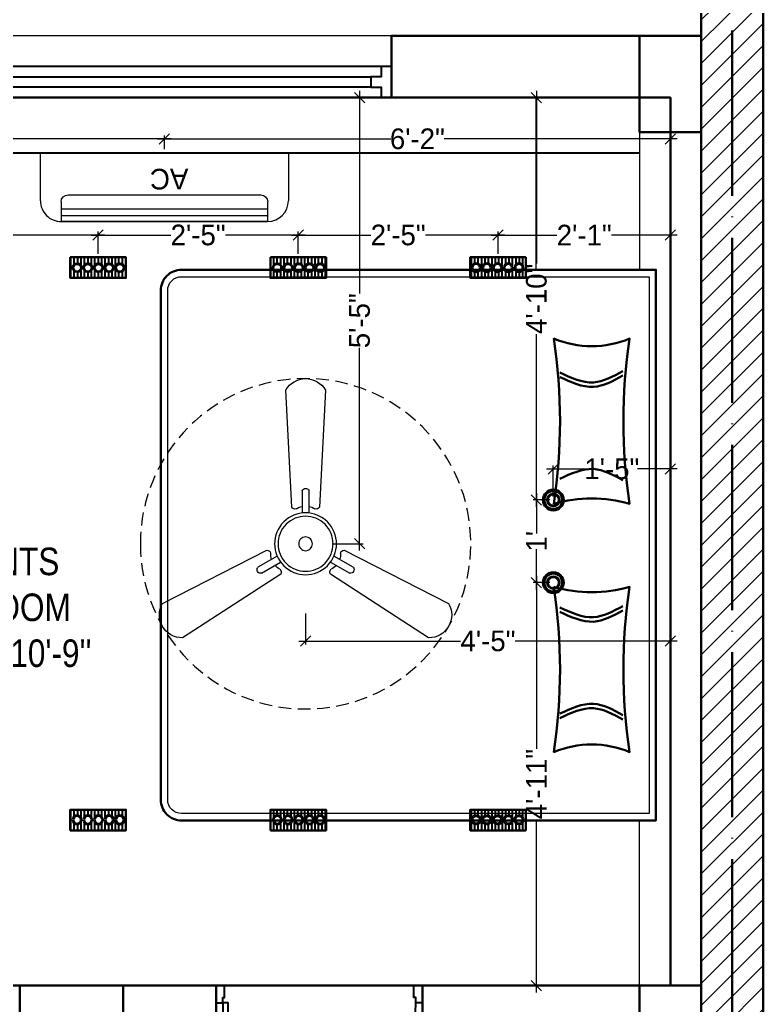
# Model space of a CAD drawing. Header units: millimetres. Extents: x 35877 to 3066687, y -650199 to -40525.
# Drawn here: x 147665.7 to 147773.8, y -180182.2 to -180039 of the extents above; entities that cross this region are included whole.
import ezdxf

# ---------------------------------------------------------------- set-up
doc = ezdxf.new("R2010")
doc.units = ezdxf.units.MM
doc.header["$MEASUREMENT"] = 0
doc.header["$PDMODE"] = 35
for name, pattern in [('ACAD_ISO02W100', [15, 12, -3]), ('ACAD_ISO04W100', [30, 24, -3, 0, -3]), ('DASHED', [0.75, 0.5, -0.25])]:
    doc.linetypes.add(name, pattern=pattern)
doc.layers.get('Defpoints').update_dxf_attribs({"color": 220})
doc.layers.add('AR DOOR', color=40, linetype='Continuous')
doc.layers.add('AR ELE-5', color=134, linetype='Continuous')
for name, color, linetype, lineweight in [('COLUMN', 1, 'Continuous', 30), ('dim05', 1, 'Continuous', 13), ('el', 7, 'Continuous', 20), ('Electrical', 84, 'Continuous', 30), ('FIRST FLOOR ( TEXT )', 7, 'Continuous', 9), ('FURNITURE', 32, 'Continuous', 9), ('furniture dimensions', 1, 'DASHED', 0), ('GROUND FLOOR', 7, 'Continuous', 9), ('GROUND FLOOR  ( HATCH )', 251, 'Continuous', 9), ('GROUND FLOOR  ( PLINE )', 251, 'Continuous', 30), ('Labelling', 1, 'Continuous', 25), ('Text', 7, 'Continuous', 15), ('wall', 7, 'Continuous', 30), ('X_PLOT', 1, 'Continuous', 9)]:
    doc.layers.add(name, color=color, linetype=linetype, lineweight=lineweight)
doc.layers.add('XX~SLAB ( PLINE )', color=251, linetype='Continuous', plot=False)
doc.styles.add('century g', font='GOTHIC.TTF')
doc.styles.add('KATHA', font='swissc.ttf')
doc.styles.add('TEXT', font='eurr____.ttf')
doc.dimstyles.new('Archana', dxfattribs={"dimtxt": 2, "dimasz": 0.75, "dimexe": 0.5, "dimexo": 0.5, "dimgap": 0, "dimtad": 0, "dimzin": 0, "dimdsep": 46, "dimlunit": 4, "dimtxsty": 'century g', "dimblk": 'OBLIQUE', "dimcen": 0, "dimdle": 1, "dimclrd": 256, "dimclre": 256, "dimclrt": 256, "dimadec": 0, "dimazin": 0, "dimtfac": 1, "dimtofl": 0, "dimtmove": 1, "dimatfit": 3, "dimfxl": 1, "dimfxlon": 1, "dimtolj": 1, "dimtzin": 0, "dimlwd": -1, "dimlwe": -1, "dimarcsym": 0})

# ---------------------------------------------------------------- blocks, each defined once
blk = doc.blocks.new('*U25')
for points in [[(-40, 0), (0, 0), (0, 30), (10, 30), (10, 100), (-40, 100)], [(1160, 0), (1120, 0), (1120, 30), (1110, 30), (1110, 100), (1160, 100)], [(0, 0), (0, -1120), (30, -1120), (30, 0)]]:
    blk.add_lwpolyline(points, close=True)
at = {"layer": 'AR ELE-5', "linetype": 'ByBlock', "ltscale": 15}
blk.add_arc((-1.6, 0.7), 1121.6, 272.373, 359.9653, dxfattribs=at)
blk = doc.blocks.new('HYTJUK')
at = {"layer": 'Electrical', "lineweight": -3, "true_color": 0x000000}
h = blk.add_hatch(dxfattribs=at)
h.set_pattern_fill('ANSI31', color=18, scale=4, angle=225)
h.set_pattern_definition([(270, (141588.84366, -3593.0246), (0.5, -2e-16), [])])
h.paths.add_polyline_path([(128595.32, 17374.81), (128596.19, 17375.86, -0.675401), (128596.65, 17377, -0.15536), (128597.03, 17376.88), (128597.65, 17377.63), (128597.65, 17377.81), (128589.56, 17377.81), (128589.56, 17374.81)])
h.paths.add_polyline_path([(128590.43, 17375.68, -1), (128590.43, 17377, -1)], flags=16)
h.paths.add_polyline_path([(128591.98, 17377, -1), (128591.98, 17375.68, -1)], flags=16)
h.paths.add_polyline_path([(128590.43, 17375.81, -1), (128590.43, 17376.87, -1)], flags=0)
h.paths.add_polyline_path([(128591.98, 17376.87, -1), (128591.98, 17375.81, -1)], flags=0)
h.paths.add_polyline_path([(128593.54, 17377, -1), (128593.54, 17375.68, -1)], flags=16)
h.paths.add_polyline_path([(128593.54, 17376.87, -1), (128593.54, 17375.81, -1)], flags=0)
h.paths.add_polyline_path([(128595.09, 17377, -1), (128595.09, 17375.68, -1)], flags=16)
h.paths.add_polyline_path([(128595.09, 17376.87, -1), (128595.09, 17375.81, -1)], flags=0)
h.paths.add_polyline_path([(128596.19, 17375.86), (128595.32, 17374.81), (128597.65, 17374.81), (128597.65, 17377.63), (128597.03, 17376.88, -0.731062), (128596.65, 17375.68, -0.193744)], flags=17)
at = {"layer": 'Electrical', "color": 240, "true_color": 0xed1f24}
blk.add_lwpolyline([(128597.65, 17374.81), (128589.56, 17374.81), (128589.56, 17377.81), (128597.65, 17377.81)], close=True, dxfattribs=at)
at = {"layer": 'Electrical', "color": 18, "lineweight": -3, "true_color": 0x000000}
for centre, radius in [((128590.43, 17376.34), 0.662), ((128590.43, 17376.34), 0.53), ((128591.98, 17376.34), 0.662), ((128591.98, 17376.34), 0.53), ((128593.54, 17376.34), 0.662), ((128593.54, 17376.34), 0.53), ((128595.09, 17376.34), 0.662), ((128595.09, 17376.34), 0.53), ((128596.65, 17376.34), 0.662), ((128596.65, 17376.34), 0.53)]:
    blk.add_circle(centre, radius, dxfattribs=at)
blk = doc.blocks.new('_Oblique')
at = {"layer": 'wall', "color": 0, "lineweight": -2}
blk.add_line((-0.5, -0.5), (0.5, 0.5), dxfattribs=at)
blk = doc.blocks.new('*D720')
at = {"layer": 'Defpoints', "color": 0, "linetype": 'Continuous', "lineweight": 0, "transparency": 16777216}
for p in [(147760.25, -180070.32), (147760.25, -180071.62), (147735.22, -180073.54)]:
    blk.add_point(p, dxfattribs=at)
at = {"layer": 'furniture dimensions', "color": 5, "linetype": 'Continuous', "transparency": 16777216}
for p, q in [((147734.22, -180070.32), (147743.78, -180070.32)), ((147761.25, -180070.32), (147751.69, -180070.32)), ((147760.25, -180071.12), (147760.25, -180069.82))]:
    blk.add_line(p, q, dxfattribs=at)
at = {"layer": 'furniture dimensions', "color": 5, "linetype": 'ByBlock', "transparency": 16777216}
blk.add_line((147735.22, -180073.04), (147735.22, -180069.82), dxfattribs=at)
at = {"layer": 'furniture dimensions', "color": 5, "linetype": 'Continuous', "transparency": 16777216, "xscale": 1.5, "yscale": 1.5, "zscale": 1.5, "rotation": 180}
blk.add_blockref('_Oblique', (147735.22, -180070.32), dxfattribs=at)
at = {"layer": 'furniture dimensions', "color": 5, "linetype": 'Continuous', "transparency": 16777216, "xscale": 1.5, "yscale": 1.5, "zscale": 1.5}
blk.add_blockref('_Oblique', (147760.25, -180070.32), dxfattribs=at)
at = {"layer": 'furniture dimensions', "linetype": 'Continuous', "lineweight": 0, "transparency": 16777216, "insert": (147747.74, -180070.32), "char_height": 3, "attachment_point": 5, "style": 'century g'}
blk.add_mtext('\\A1;2\'-1"', dxfattribs=at)
blk = doc.blocks.new('*D721')
at = {"layer": 'Defpoints', "color": 0, "linetype": 'Continuous', "lineweight": 0, "transparency": 16777216}
for p in [(147706.2, -180070.32), (147706.2, -180073.54), (147735.22, -180073.54)]:
    blk.add_point(p, dxfattribs=at)
at = {"layer": 'furniture dimensions', "color": 5, "linetype": 'Continuous', "transparency": 16777216}
for p, q in [((147705.2, -180070.32), (147716.75, -180070.32)), ((147706.2, -180073.04), (147706.2, -180069.82)), ((147736.22, -180070.32), (147724.66, -180070.32))]:
    blk.add_line(p, q, dxfattribs=at)
at = {"layer": 'furniture dimensions', "color": 5, "linetype": 'ByBlock', "transparency": 16777216}
blk.add_line((147735.22, -180073.04), (147735.22, -180069.82), dxfattribs=at)
at = {"layer": 'furniture dimensions', "color": 5, "linetype": 'Continuous', "transparency": 16777216, "xscale": 1.5, "yscale": 1.5, "zscale": 1.5, "rotation": 180}
blk.add_blockref('_Oblique', (147706.2, -180070.32), dxfattribs=at)
at = {"layer": 'furniture dimensions', "color": 5, "linetype": 'Continuous', "transparency": 16777216, "xscale": 1.5, "yscale": 1.5, "zscale": 1.5}
blk.add_blockref('_Oblique', (147735.22, -180070.32), dxfattribs=at)
at = {"layer": 'furniture dimensions', "linetype": 'Continuous', "lineweight": 0, "transparency": 16777216, "insert": (147720.71, -180070.32), "char_height": 3, "attachment_point": 5, "style": 'century g'}
blk.add_mtext('\\A1;2\'-5"', dxfattribs=at)
blk = doc.blocks.new('*D722')
at = {"layer": 'Defpoints', "color": 0, "linetype": 'Continuous', "lineweight": 0, "transparency": 16777216}
for p in [(147677.11, -180070.32), (147677.11, -180073.54), (147706.2, -180073.54)]:
    blk.add_point(p, dxfattribs=at)
at = {"layer": 'furniture dimensions', "color": 5, "linetype": 'Continuous', "transparency": 16777216}
for p, q in [((147676.11, -180070.32), (147687.7, -180070.32)), ((147677.11, -180073.04), (147677.11, -180069.82)), ((147707.2, -180070.32), (147695.61, -180070.32))]:
    blk.add_line(p, q, dxfattribs=at)
at = {"layer": 'furniture dimensions', "color": 5, "linetype": 'ByBlock', "transparency": 16777216}
blk.add_line((147706.2, -180073.04), (147706.2, -180069.82), dxfattribs=at)
at = {"layer": 'furniture dimensions', "color": 5, "linetype": 'Continuous', "transparency": 16777216, "xscale": 1.5, "yscale": 1.5, "zscale": 1.5, "rotation": 180}
blk.add_blockref('_Oblique', (147677.11, -180070.32), dxfattribs=at)
at = {"layer": 'furniture dimensions', "color": 5, "linetype": 'Continuous', "transparency": 16777216, "xscale": 1.5, "yscale": 1.5, "zscale": 1.5}
blk.add_blockref('_Oblique', (147706.2, -180070.32), dxfattribs=at)
at = {"layer": 'furniture dimensions', "linetype": 'Continuous', "lineweight": 0, "transparency": 16777216, "insert": (147691.65, -180070.32), "char_height": 3, "attachment_point": 5, "style": 'century g'}
blk.add_mtext('\\A1;2\'-5"', dxfattribs=at)
blk = doc.blocks.new('*D723')
at = {"layer": 'Defpoints', "color": 0, "linetype": 'Continuous', "lineweight": 0, "transparency": 16777216}
for p in [(147609.75, -180070.32), (147609.75, -180073.54), (147677.11, -180073.54)]:
    blk.add_point(p, dxfattribs=at)
at = {"layer": 'furniture dimensions', "color": 5, "linetype": 'Continuous', "transparency": 16777216}
for p, q in [((147608.75, -180070.32), (147645.18, -180070.32)), ((147609.75, -180073.04), (147609.75, -180069.82)), ((147678.11, -180070.32), (147653.05, -180070.32))]:
    blk.add_line(p, q, dxfattribs=at)
at = {"layer": 'furniture dimensions', "color": 5, "linetype": 'ByBlock', "transparency": 16777216}
blk.add_line((147677.11, -180073.04), (147677.11, -180069.82), dxfattribs=at)
at = {"layer": 'furniture dimensions', "color": 5, "linetype": 'Continuous', "transparency": 16777216, "xscale": 1.5, "yscale": 1.5, "zscale": 1.5, "rotation": 180}
blk.add_blockref('_Oblique', (147609.75, -180070.32), dxfattribs=at)
at = {"layer": 'furniture dimensions', "color": 5, "linetype": 'Continuous', "transparency": 16777216, "xscale": 1.5, "yscale": 1.5, "zscale": 1.5}
blk.add_blockref('_Oblique', (147677.11, -180070.32), dxfattribs=at)
at = {"layer": 'furniture dimensions', "linetype": 'Continuous', "lineweight": 0, "transparency": 16777216, "insert": (147649.12, -180070.32), "char_height": 3, "attachment_point": 5, "style": 'century g'}
blk.add_mtext('\\A1;5\'-7"', dxfattribs=at)
blk = doc.blocks.new('*D724')
at = {"layer": 'Defpoints', "color": 0, "linetype": 'Continuous', "lineweight": 0, "transparency": 16777216}
for p in [(147707.26, -180115.16), (147760.25, -180115.16), (147760.25, -180129.29)]:
    blk.add_point(p, dxfattribs=at)
at = {"layer": 'furniture dimensions', "color": 5, "linetype": 'ByBlock', "transparency": 16777216}
blk.add_line((147707.26, -180125.29), (147707.26, -180129.79), dxfattribs=at)
at = {"layer": 'furniture dimensions', "color": 5, "linetype": 'Continuous', "transparency": 16777216}
for p, q in [((147760.25, -180125.29), (147760.25, -180129.79)), ((147706.26, -180129.29), (147729.79, -180129.29)), ((147761.25, -180129.29), (147737.72, -180129.29))]:
    blk.add_line(p, q, dxfattribs=at)
at = {"layer": 'furniture dimensions', "color": 5, "linetype": 'Continuous', "transparency": 16777216, "xscale": 1.5, "yscale": 1.5, "zscale": 1.5, "rotation": 180}
blk.add_blockref('_Oblique', (147707.26, -180129.29), dxfattribs=at)
at = {"layer": 'furniture dimensions', "color": 5, "linetype": 'Continuous', "transparency": 16777216, "xscale": 1.5, "yscale": 1.5, "zscale": 1.5}
blk.add_blockref('_Oblique', (147760.25, -180129.29), dxfattribs=at)
at = {"layer": 'furniture dimensions', "linetype": 'Continuous', "lineweight": 0, "transparency": 16777216, "insert": (147733.76, -180129.29), "char_height": 3, "attachment_point": 5, "style": 'century g'}
blk.add_mtext('\\A1;4\'-5"', dxfattribs=at)
blk = doc.blocks.new('*D725')
at = {"layer": 'Defpoints', "color": 0, "linetype": 'Continuous', "lineweight": 0, "transparency": 16777216}
for p in [(147707.26, -180050.35), (147715.11, -180050.35), (147707.26, -180115.16)]:
    blk.add_point(p, dxfattribs=at)
at = {"layer": 'furniture dimensions', "color": 5, "linetype": 'Continuous', "transparency": 16777216}
for p, q in [((147711.11, -180050.35), (147715.61, -180050.35)), ((147715.11, -180049.35), (147715.11, -180078.82)), ((147715.11, -180116.16), (147715.11, -180086.69))]:
    blk.add_line(p, q, dxfattribs=at)
at = {"layer": 'furniture dimensions', "color": 5, "linetype": 'ByBlock', "transparency": 16777216}
blk.add_line((147711.11, -180115.16), (147715.61, -180115.16), dxfattribs=at)
at = {"layer": 'furniture dimensions', "color": 5, "linetype": 'Continuous', "transparency": 16777216, "xscale": 1.5, "yscale": 1.5, "zscale": 1.5}
for p, rotation in [((147715.11, -180050.35), 90), ((147715.11, -180115.16), 270)]:
    blk.add_blockref('_Oblique', p, dxfattribs=dict(at, rotation=rotation))
at = {"layer": 'furniture dimensions', "linetype": 'Continuous', "lineweight": 0, "transparency": 16777216, "insert": (147715.11, -180082.76), "char_height": 3, "attachment_point": 5, "rotation": 90, "style": 'century g'}
blk.add_mtext('\\A1;5\'-5"', dxfattribs=at)
blk = doc.blocks.new('*D726')
at = {"layer": 'Defpoints', "color": 0, "linetype": 'Continuous', "lineweight": 0, "transparency": 16777216}
for p in [(147760.25, -180104.29), (147743.25, -180108.8), (147760.25, -180108.8)]:
    blk.add_point(p, dxfattribs=at)
at = {"layer": 'furniture dimensions', "color": 5, "linetype": 'Continuous', "transparency": 16777216}
for p, q in [((147742.25, -180104.29), (147748.03, -180104.29)), ((147761.25, -180104.29), (147755.47, -180104.29)), ((147760.25, -180108.29), (147760.25, -180103.79))]:
    blk.add_line(p, q, dxfattribs=at)
at = {"layer": 'furniture dimensions', "color": 5, "linetype": 'ByBlock', "transparency": 16777216}
blk.add_line((147743.25, -180108.29), (147743.25, -180103.79), dxfattribs=at)
at = {"layer": 'furniture dimensions', "color": 5, "linetype": 'Continuous', "transparency": 16777216, "xscale": 1.5, "yscale": 1.5, "zscale": 1.5, "rotation": 180}
blk.add_blockref('_Oblique', (147743.25, -180104.29), dxfattribs=at)
at = {"layer": 'furniture dimensions', "color": 5, "linetype": 'Continuous', "transparency": 16777216, "xscale": 1.5, "yscale": 1.5, "zscale": 1.5}
blk.add_blockref('_Oblique', (147760.25, -180104.29), dxfattribs=at)
at = {"layer": 'furniture dimensions', "linetype": 'Continuous', "lineweight": 0, "transparency": 16777216, "insert": (147751.75, -180104.29), "char_height": 3, "attachment_point": 5, "style": 'century g'}
blk.add_mtext('\\A1;1\'-5"', dxfattribs=at)
blk = doc.blocks.new('*D727')
at = {"layer": 'Defpoints', "color": 0, "linetype": 'Continuous', "lineweight": 0, "transparency": 16777216}
for p in [(147743.25, -180108.8), (147740.8, -180120.8), (147743.25, -180120.8)]:
    blk.add_point(p, dxfattribs=at)
at = {"layer": 'furniture dimensions', "color": 5, "linetype": 'ByBlock', "transparency": 16777216}
blk.add_line((147742.75, -180108.8), (147740.3, -180108.8), dxfattribs=at)
at = {"layer": 'furniture dimensions', "color": 5, "linetype": 'Continuous', "transparency": 16777216}
for p, q in [((147740.8, -180107.8), (147740.8, -180113.66)), ((147740.8, -180121.8), (147740.8, -180115.95)), ((147742.75, -180120.8), (147740.3, -180120.8))]:
    blk.add_line(p, q, dxfattribs=at)
at = {"layer": 'furniture dimensions', "color": 5, "linetype": 'Continuous', "transparency": 16777216, "xscale": 1.5, "yscale": 1.5, "zscale": 1.5}
for p, rotation in [((147740.8, -180108.8), 90), ((147740.8, -180120.8), 270)]:
    blk.add_blockref('_Oblique', p, dxfattribs=dict(at, rotation=rotation))
at = {"layer": 'furniture dimensions', "linetype": 'Continuous', "lineweight": 0, "transparency": 16777216, "insert": (147740.8, -180114.8), "char_height": 3, "attachment_point": 5, "rotation": 90, "style": 'century g'}
blk.add_mtext("\\A1;1'", dxfattribs=at)
blk = doc.blocks.new('*D728')
at = {"layer": 'Defpoints', "color": 0, "linetype": 'Continuous', "lineweight": 0, "transparency": 16777216}
for p in [(147740.8, -180050.35), (147743.25, -180050.35), (147743.25, -180108.8)]:
    blk.add_point(p, dxfattribs=at)
at = {"layer": 'furniture dimensions', "color": 5, "linetype": 'Continuous', "transparency": 16777216}
for p, q in [((147742.75, -180050.35), (147740.3, -180050.35)), ((147740.8, -180049.35), (147740.8, -180074.46)), ((147740.8, -180109.8), (147740.8, -180084.7))]:
    blk.add_line(p, q, dxfattribs=at)
at = {"layer": 'furniture dimensions', "color": 5, "linetype": 'ByBlock', "transparency": 16777216}
blk.add_line((147742.75, -180108.8), (147740.3, -180108.8), dxfattribs=at)
at = {"layer": 'furniture dimensions', "color": 5, "linetype": 'Continuous', "transparency": 16777216, "xscale": 1.5, "yscale": 1.5, "zscale": 1.5}
for p, rotation in [((147740.8, -180050.35), 90), ((147740.8, -180108.8), 270)]:
    blk.add_blockref('_Oblique', p, dxfattribs=dict(at, rotation=rotation))
at = {"layer": 'furniture dimensions', "linetype": 'Continuous', "lineweight": 0, "transparency": 16777216, "insert": (147740.8, -180079.58), "char_height": 3, "attachment_point": 5, "rotation": 90, "style": 'century g'}
blk.add_mtext('\\A1;4\'-10"', dxfattribs=at)
blk = doc.blocks.new('*D729')
at = {"layer": 'Defpoints', "color": 0, "linetype": 'Continuous', "lineweight": 0, "transparency": 16777216}
for p in [(147743.25, -180120.8), (147740.8, -180179.35), (147743.25, -180179.35)]:
    blk.add_point(p, dxfattribs=at)
at = {"layer": 'furniture dimensions', "color": 5, "linetype": 'Continuous', "transparency": 16777216}
for p, q in [((147740.8, -180119.8), (147740.8, -180144.96)), ((147740.8, -180180.35), (147740.8, -180155.2)), ((147742.75, -180179.35), (147740.3, -180179.35))]:
    blk.add_line(p, q, dxfattribs=at)
at = {"layer": 'furniture dimensions', "color": 5, "linetype": 'ByBlock', "transparency": 16777216}
blk.add_line((147742.75, -180120.8), (147740.3, -180120.8), dxfattribs=at)
at = {"layer": 'furniture dimensions', "color": 5, "linetype": 'Continuous', "transparency": 16777216, "xscale": 1.5, "yscale": 1.5, "zscale": 1.5}
for p, rotation in [((147740.8, -180120.8), 90), ((147740.8, -180179.35), 270)]:
    blk.add_blockref('_Oblique', p, dxfattribs=dict(at, rotation=rotation))
at = {"layer": 'furniture dimensions', "linetype": 'Continuous', "lineweight": 0, "transparency": 16777216, "insert": (147740.8, -180150.08), "char_height": 3, "attachment_point": 5, "rotation": 90, "style": 'century g'}
blk.add_mtext('\\A1;4\'-11"', dxfattribs=at)
blk = doc.blocks.new('*D736')
at = {"layer": 'Defpoints', "color": 0, "linetype": 'Continuous', "lineweight": 0, "transparency": 16777216}
for p in [(147760.25, -180056.35), (147686.75, -180058.36), (147760.25, -180058.36)]:
    blk.add_point(p, dxfattribs=at)
at = {"layer": 'furniture dimensions', "color": 5, "linetype": 'ByBlock', "transparency": 16777216}
blk.add_line((147686.75, -180057.86), (147686.75, -180055.85), dxfattribs=at)
at = {"layer": 'furniture dimensions', "color": 5, "linetype": 'Continuous', "transparency": 16777216}
for p, q in [((147760.25, -180057.86), (147760.25, -180055.85)), ((147685.75, -180056.35), (147719.63, -180056.35)), ((147761.25, -180056.35), (147727.38, -180056.35))]:
    blk.add_line(p, q, dxfattribs=at)
at = {"layer": 'furniture dimensions', "color": 5, "linetype": 'Continuous', "transparency": 16777216, "xscale": 1.5, "yscale": 1.5, "zscale": 1.5, "rotation": 180}
blk.add_blockref('_Oblique', (147686.75, -180056.35), dxfattribs=at)
at = {"layer": 'furniture dimensions', "color": 5, "linetype": 'Continuous', "transparency": 16777216, "xscale": 1.5, "yscale": 1.5, "zscale": 1.5}
blk.add_blockref('_Oblique', (147760.25, -180056.35), dxfattribs=at)
at = {"layer": 'furniture dimensions', "linetype": 'Continuous', "lineweight": 0, "transparency": 16777216, "insert": (147723.5, -180056.35), "char_height": 3, "attachment_point": 5, "style": 'century g'}
blk.add_mtext('\\A1;6\'-2"', dxfattribs=at)
blk = doc.blocks.new('*D737')
at = {"layer": 'Defpoints', "color": 0, "linetype": 'Continuous', "lineweight": 0, "transparency": 16777216}
for p in [(147609.75, -180056.35), (147609.75, -180058.36), (147686.75, -180058.36)]:
    blk.add_point(p, dxfattribs=at)
at = {"layer": 'furniture dimensions', "color": 5, "linetype": 'Continuous', "transparency": 16777216}
for p, q in [((147609.75, -180057.86), (147609.75, -180055.85)), ((147608.75, -180056.35), (147644.38, -180056.35)), ((147687.75, -180056.35), (147652.13, -180056.35))]:
    blk.add_line(p, q, dxfattribs=at)
at = {"layer": 'furniture dimensions', "color": 5, "linetype": 'ByBlock', "transparency": 16777216}
blk.add_line((147686.75, -180057.86), (147686.75, -180055.85), dxfattribs=at)
at = {"layer": 'furniture dimensions', "color": 5, "linetype": 'Continuous', "transparency": 16777216, "xscale": 1.5, "yscale": 1.5, "zscale": 1.5, "rotation": 180}
blk.add_blockref('_Oblique', (147609.75, -180056.35), dxfattribs=at)
at = {"layer": 'furniture dimensions', "color": 5, "linetype": 'Continuous', "transparency": 16777216, "xscale": 1.5, "yscale": 1.5, "zscale": 1.5}
blk.add_blockref('_Oblique', (147686.75, -180056.35), dxfattribs=at)
at = {"layer": 'furniture dimensions', "linetype": 'Continuous', "lineweight": 0, "transparency": 16777216, "insert": (147648.25, -180056.35), "char_height": 3, "attachment_point": 5, "style": 'century g'}
blk.add_mtext('\\A1;6\'-5"', dxfattribs=at)
blk = doc.blocks.new('ac paln')
at = {"layer": 'Electrical', "lineweight": 15}
for p, q in [((389238.69, -37646.36), (389238.69, -37610.34)), ((389238.69, -37610.34), (389245.67, -37610.34)), ((389244.81, -37642.35), (389244.81, -37614.35)), ((389245.81, -37613.35), (389248.68, -37613.35)), ((389246.82, -37643.35), (389246.82, -37613.35)), ((389247.82, -37643.35), (389247.82, -37613.35)), ((389248.68, -37613.35), (389248.68, -37643.35)), ((389248.68, -37643.35), (389248.68, -37613.35)), ((389245.81, -37643.35), (389248.68, -37643.35)), ((389248.68, -37643.35), (389248.68, -37643.35)), ((389245.67, -37646.36), (389238.69, -37646.36))]:
    blk.add_line(p, q, dxfattribs=at)
for centre, start, end in [((389245.67, -37613.35), 0, 90), ((389245.67, -37643.35), 270, 0)]:
    blk.add_arc(centre, 3.01, start, end, dxfattribs=at)
at = {"layer": 'Electrical', "lineweight": 15, "extrusion": (0, 0, -1)}
for centre, start_param, end_param in [((389245.81, -37614.35), -0.785398, 0.785398), ((389245.81, -37642.35), 3.926991, 5.497787)]:
    blk.add_ellipse(centre, major_axis=(-0.71, 0.71), ratio=1, start_param=start_param, end_param=end_param, dxfattribs=at)
at = {"layer": 'Text', "style": 'TEXT'}
blk.add_text('AC', height=3, rotation=270, dxfattribs=at).set_placement((389241.02, -37624.87))
blk = doc.blocks.new('1')
at = {"color": 9, "true_color": 0xc7c8ca}
blk.add_lwpolyline([(133528.03, -183459.53), (133529.2, -183459.53), (133529.2, -183483.54), (133528.03, -183483.54)], close=True, dxfattribs=at)
at = {"layer": 'FURNITURE', "color": 9, "lineweight": 25, "true_color": 0xc7c8ca}
blk.add_line((133527.66, -183461.53), (133673.66, -183461.53), dxfattribs=at)
at = {"layer": 'FURNITURE', "color": 9, "linetype": 'DASHED', "lineweight": 25, "true_color": 0xc7c8ca}
blk.add_line((133535.13, -183545.12), (133535.13, -183489.56), dxfattribs=at)
at = {"layer": 'FURNITURE', "color": 9, "lineweight": 30, "true_color": 0xc7c8ca}
for points in [[(133527.66, -183453.53), (133542.6, -183453.53), (133542.6, -183489.56), (133527.66, -183489.56)], [(133527.66, -183489.56), (133542.6, -183489.56), (133542.6, -183545.12), (133527.66, -183545.12)]]:
    blk.add_lwpolyline(points, close=True, dxfattribs=at)
at = {"layer": 'FURNITURE', "color": 9, "true_color": 0xc7c8ca}
blk.add_lwpolyline([(133673.66, -183453.53), (133673.66, -183478.54), (133658.66, -183478.54), (133658.66, -183453.53), (133673.66, -183453.53)], dxfattribs=at)
at = {"layer": 'FURNITURE', "color": 9, "lineweight": 30, "true_color": 0xc7c8ca}
for points in [[(133549.14, -183463.02), (133559.1, -183463.02, -0.414214), (133562.1, -183466.02), (133562.1, -183475.98, -0.414214), (133559.1, -183478.98), (133549.14, -183478.98, -0.414214), (133546.14, -183475.98), (133546.14, -183466.02, -0.414214)], [(133604.13, -183555.54), (133604.13, -183481.54, -0.414214), (133607.13, -183478.54), (133676.06, -183478.54), (133676.06, -183558.54), (133607.13, -183558.54, -0.414214)]]:
    blk.add_lwpolyline(points, format="xyb", close=True, dxfattribs=at)
at = {"layer": 'FURNITURE', "color": 9, "true_color": 0xc7c8ca}
blk.add_lwpolyline([(133605.13, -183555.54), (133605.13, -183481.54, -0.414214), (133607.13, -183479.54), (133675.06, -183479.54), (133675.06, -183557.54), (133607.13, -183557.54, -0.414214)], format="xyb", close=True, dxfattribs=at)
blk.add_lwpolyline([(133673.65, -183558.52), (133658.65, -183558.52), (133658.65, -183582.53), (133673.65, -183582.53)], close=True, dxfattribs=at)
blk = doc.blocks.new('fan')
at = {"layer": 'Electrical', "lineweight": 15, "ltscale": 20}
for p, q in [((3300835.29, -509900.78), (3300836.47, -509923.43)), ((3300841.81, -509923.43), (3300842.99, -509900.78)), ((3300838.47, -509924.57), (3300838.47, -509920.25)), ((3300839.81, -509920.28), (3300839.81, -509924.57)), ((3300831.66, -509931.77), (3300811.45, -509942.07)), ((3300866.83, -509942.07), (3300846.62, -509931.77)), ((3300829.93, -509935.08), (3300833.64, -509932.93)), ((3300844.64, -509932.93), (3300848.38, -509935.09)), ((3300834.31, -509934.09), (3300830.57, -509936.25)), ((3300847.68, -509936.23), (3300843.97, -509934.09)), ((3300815.3, -509948.74), (3300834.33, -509936.39)), ((3300843.95, -509936.39), (3300862.98, -509948.74))]:
    blk.add_line(p, q, dxfattribs=at)
at = {"layer": 'Electrical', "linetype": 'DASHED', "lineweight": 15, "ltscale": 5}
blk.add_circle((3300839.14, -509930.53), 32, dxfattribs=at)
at = {"layer": 'Electrical', "lineweight": 15, "ltscale": 20}
for centre, major_axis, start_param, end_param in [((3300839.14, -509902.94), (3.12, 3.12), -0.272136, 1.842967), ((3300839.13, -509920.5), (0.501, 0.501), -0.465536, 1.983618), ((3300839.14, -509930.53), (4.24, -4.24), 3.14161, 9.424795), ((3300837.1, -509923.08), (0.51, 0.51), 2.863014, 4.257784), ((3300839.14, -509926.42), (2.27, -2.27), 2.565057, 2.951308), ((3300839.14, -509926.42), (2.27, 2.27), 0.19032, 0.57657), ((3300841.18, -509923.08), (0.51, -0.51), 5.167028, 6.561799), ((3300839.14, -509930.53), (3.77, -3.77), 1.749190548672175e-05, 6.283202799085073), ((3300839.14, -509930.53), (0.943, 0.943), 1.570814, 7.853999), ((3300831.67, -509932.49), (0.51, -0.51), 0.978238, 2.373008), ((3300846.61, -509932.49), (0.51, -0.51), 2.339416, 3.734186), ((3300835.59, -509932.58), (2.27, -2.27), 3.855511, 4.241762), ((3300842.69, -509932.58), (2.27, 2.27), 5.183051, 5.569301), ((3300830.46, -509935.55), (0.501, -0.501), 3.199655, 5.648809), ((3300835.59, -509932.58), (2.27, -2.27), 4.659452, 5.045703), ((3300833.71, -509936.02), (0.51, 0.51), -1.325776, 0.068994), ((3300844.57, -509936.02), (0.51, -0.51), 3.072633, 4.467404), ((3300842.69, -509932.58), (2.27, 2.27), 4.37911, 4.765361), ((3300847.83, -509935.54), (0.501, 0.501), 3.723254, 6.172408), ((3300815.25, -509944.32), (3.12, -3.12), 3.393055, 5.508159), ((3300863.03, -509944.32), (3.12, -3.12), 5.48745, 7.602554)]:
    blk.add_ellipse(centre, major_axis=major_axis, ratio=1, start_param=start_param, end_param=end_param, dxfattribs=at)

msp = doc.modelspace()

# ---------------------------------------------------------------- hatches: boundary and pattern name
at = {"layer": 'GROUND FLOOR  ( HATCH )', "transparency": 33554687}
h = msp.add_hatch(dxfattribs=at)
h.set_pattern_fill('ANSI31', color=6, scale=18, style=0)
h.set_pattern_definition([(45, (31233.0665, -17714.6763), (-1.590990258, 1.590990258), [])])
h.paths.add_polyline_path([(147773.752, -179990.351), (147764.752, -179990.351), (147764.752, -180333.851), (147773.752, -180333.851)])

# ---------------------------------------------------------------- linework, layer by layer
at = {"layer": 'COLUMN', "transparency": 33554687, "elevation": -0.005}
for points in [[(147755.757, -180041.351), (147764.752, -180041.351), (147764.752, -180055.351), (147755.757, -180055.351)], [(147680.752, -180179.351), (147680.752, -180188.351), (147665.752, -180188.351), (147665.752, -180179.351)], [(147755.752, -180179.351), (147764.752, -180179.351), (147764.752, -180194.351), (147755.752, -180194.351)]]:
    msp.add_lwpolyline(points, close=True, dxfattribs=at)
at = {"layer": 'Electrical', "color": 18, "ltscale": 8, "true_color": 0x000000, "transparency": 33554687}
for centre, radius in [((147743.252, -180108.804, -0.005), 1.504), ((147743.252, -180108.804, -0.005), 1.304), ((147743.252, -180108.804, -0.005), 0.904), ((147743.252, -180108.804, -0.005), 0.804), ((147743.252, -180120.804, -0.005), 1.504), ((147743.252, -180120.804, -0.005), 1.304), ((147743.252, -180120.804, -0.005), 0.904), ((147743.252, -180120.804, -0.005), 0.804)]:
    msp.add_circle(centre, radius, dxfattribs=at)
at = {"layer": 'FURNITURE', "color": 9, "lineweight": 30, "true_color": 0xc7c8ca, "transparency": 33554687, "elevation": -0.011}
for points in [[(147743.333, -180109.35, -0.1371628), (147754.333, -180109.35, -0.0757258), (147754.333, -180085.35, -0.203137), (147743.333, -180085.35, -0.0741156)], [(147743.333, -180121.431, 0.1371628), (147754.333, -180121.431, 0.0757258), (147754.333, -180145.431, 0.203137), (147743.333, -180145.431, 0.0741156)]]:
    msp.add_lwpolyline(points, format="xyb", close=True, dxfattribs=at)
at = {"layer": 'FURNITURE', "color": 9, "lineweight": 30, "true_color": 0xc7c8ca, "transparency": 33554687}
for points in [[(147753.358, -180090.092, -0.011), (147751.941, -180090.864, -0.011), (147748.947, -180092.495, -0.011), (147745.83, -180091.054, -0.011), (147744.189, -180090.295, -0.011)], [(147753.358, -180090.737, -0.011), (147751.941, -180091.509, -0.011), (147748.947, -180093.139, -0.011), (147745.83, -180091.699, -0.011), (147744.189, -180090.94, -0.011)], [(147753.358, -180105.928, -0.011), (147751.941, -180105.156, -0.011), (147748.947, -180103.525, -0.011), (147745.83, -180104.965, -0.011), (147744.189, -180105.724, -0.011)], [(147753.358, -180124.209, -0.011), (147751.941, -180124.981, -0.011), (147748.947, -180126.612, -0.011), (147745.83, -180125.171, -0.011), (147744.189, -180124.412, -0.011)], [(147753.358, -180124.853, -0.011), (147751.941, -180125.625, -0.011), (147748.947, -180127.256, -0.011), (147745.83, -180125.816, -0.011), (147744.189, -180125.057, -0.011)], [(147753.358, -180140.044, -0.011), (147751.941, -180139.273, -0.011), (147748.947, -180137.642, -0.011), (147745.83, -180139.082, -0.011), (147744.189, -180139.841, -0.011)], [(147753.358, -180140.689, -0.011), (147751.941, -180139.917, -0.011), (147748.947, -180138.286, -0.011), (147745.83, -180139.727, -0.011), (147744.189, -180140.486, -0.011)]]:
    msp.add_open_spline(points, degree=3, knots=[0, 0, 0, 0, 4.5779171, 9.671137, 9.671137, 9.671137, 9.671137], dxfattribs=at)
at = {"layer": 'furniture dimensions', "color": 18, "lineweight": 0, "true_color": 0x000000, "transparency": 33554687, "elevation": -0.005}
msp.add_lwpolyline([(147609.752, -180050.351), (147760.252, -180050.351), (147760.252, -180179.351), (147609.752, -180179.351)], close=True, dxfattribs=at)
at = {"layer": 'furniture dimensions', "color": 6, "linetype": 'Continuous', "lineweight": 30, "transparency": 33554687, "elevation": -0.005}
msp.add_lwpolyline([(147609.752, -180050.351), (147760.252, -180050.351), (147760.252, -180179.351), (147609.752, -180179.351)], close=True, dxfattribs=at)
at = {"layer": 'GROUND FLOOR', "transparency": 33554687}
for p, q in [((147764.752, -179950.302, -0.005), (147764.752, -180471.235, -0.005)), ((147764.752, -179950.302, -0.005), (147764.752, -180041.351, -0.005)), ((147773.752, -179950.302, -0.005), (147773.752, -180471.235, -0.005)), ((147764.752, -180041.351, -0.005), (147364.252, -180041.351, -0.005)), ((147719.752, -180041.351, -0.005), (147719.752, -180050.351, -0.005)), ((147755.752, -180050.351, -0.005), (147605.752, -180050.351, -0.005)), ((147665.752, -180179.351, -0.005), (147665.752, -180333.851, -0.005)), ((147694.252, -180179.351, -0.005), (147665.752, -180179.351, -0.005)), ((147694.252, -180179.351, -0.005), (147694.252, -180183.851, -0.005)), ((147755.752, -180179.351, -0.005), (147724.256, -180179.349, -0.005)), ((147724.256, -180179.349, -0.005), (147724.256, -180183.849, -0.005))]:
    msp.add_line(p, q, dxfattribs=at)
at = {"layer": 'GROUND FLOOR', "color": 1, "linetype": 'ACAD_ISO04W100', "transparency": 33554687}
msp.add_line((147769.252, -179950.302, -0.005), (147769.252, -180333.851, -0.005), dxfattribs=at)
at = {"layer": 'GROUND FLOOR', "color": 6, "lineweight": 30, "transparency": 33554687, "elevation": -0.005}
msp.add_lwpolyline([(147773.752, -179990.351), (147764.752, -179990.351), (147764.752, -180333.851), (147773.752, -180333.851)], close=True, dxfattribs=at)
at = {"layer": 'GROUND FLOOR  ( PLINE )', "transparency": 33554687, "elevation": -0.005}
msp.add_lwpolyline([(147764.752, -180041.351), (147719.752, -180041.351), (147719.752, -180050.351), (147760.252, -180050.351), (147760.252, -180179.351), (147724.256, -180179.349), (147724.256, -180183.849), (147755.752, -180183.851), (147755.752, -180311.351), (147722.752, -180311.351), (147722.752, -180315.851), (147755.752, -180315.851), (147755.752, -180333.851), (147764.752, -180333.851)], close=True, dxfattribs=at)
msp.add_lwpolyline([(147670.252, -180311.351), (147698.747, -180311.351), (147698.747, -180315.851), (147670.252, -180315.851), (147670.252, -180333.851), (147665.752, -180333.851), (147665.752, -180179.351), (147694.252, -180179.351), (147694.252, -180183.851), (147680.752, -180183.851)], dxfattribs=at)
at = {"layer": 'Labelling', "color": 251, "linetype": 'ACAD_ISO02W100', "lineweight": 0, "ltscale": 0.5, "true_color": 0x636466, "transparency": 33554687}
msp.add_line((147527.252, -180179.351, -0.005), (147665.752, -180179.351, -0.005), dxfattribs=at)
at = {"layer": 'X_PLOT', "linetype": 'ACAD_ISO04W100', "lineweight": 30, "transparency": 33554687}
msp.add_line((147769.252, -179950.302, -0.005), (147769.252, -180446.101, -0.005), dxfattribs=at)
at = {"layer": 'XX~SLAB ( PLINE )', "transparency": 33554687, "elevation": -0.005}
msp.add_lwpolyline([(147719.752, -180045.851), (147718.252, -180045.851), (147718.252, -180047.351), (147716.752, -180047.351), (147716.752, -180048.851), (147656.752, -180048.851), (147656.752, -180047.351), (147655.252, -180047.351), (147655.252, -180045.851), (147653.752, -180045.851), (147653.752, -180050.351), (147655.252, -180050.351), (147655.252, -180048.851), (147656.752, -180048.851), (147656.752, -180047.351), (147716.752, -180047.351), (147716.752, -180048.851), (147718.252, -180048.851), (147718.252, -180050.351), (147719.752, -180050.351), (147719.752, -180045.851), (147653.752, -180045.851), (147653.752, -180050.351), (147719.752, -180050.351)], close=True, dxfattribs=at)

# ---------------------------------------------------------------- block references
at = {"layer": 'AR DOOR', "linetype": 'ByBlock', "lineweight": -2, "transparency": 33554687, "extrusion": (0, 0, -1), "xscale": -0.02500332000264408, "yscale": 0.02500332000264408, "zscale": -0.02500332000264408}
msp.add_blockref('*U25', (-147695.253, -180181.85, 0.005), dxfattribs=at)
at = {"layer": 'dim05', "color": 1, "lineweight": 35, "transparency": 33554687, "xscale": -0.7500069902881101, "yscale": 0.7500069902881101, "zscale": 0.7500069902881101}
msp.add_blockref('fan', (2623359.688, 202336.296, -0.005), dxfattribs=at)
at = {"layer": 'el', "color": 18, "true_color": 0x000000, "transparency": 33554687, "rotation": 270}
msp.add_blockref('ac paln', (185315.102, 209180.332, -0.005), dxfattribs=at)
at = {"layer": 'Electrical', "transparency": 33554687, "rotation": 180}
for p in [(276270.713, -162698.722, -0.005), (276299.805, -162698.722, -0.005)]:
    msp.add_blockref('HYTJUK', p, dxfattribs=at)
at = {"layer": 'Electrical', "transparency": 33554687, "xscale": -1, "rotation": 180}
msp.add_blockref('HYTJUK', (19141.613, -162698.722, -0.005), dxfattribs=at)
at = {"layer": 'Electrical', "transparency": 33554687, "xscale": -1}
for p in [(276270.713, -197531.607, -0.005), (276299.805, -197531.607, -0.005)]:
    msp.add_blockref('HYTJUK', p, dxfattribs=at)
at = {"layer": 'Electrical', "transparency": 33554687}
msp.add_blockref('HYTJUK', (19141.613, -197531.607, -0.005), dxfattribs=at)
at = {"layer": 'furniture dimensions', "color": 242, "lineweight": 30, "true_color": 0xcd2027, "transparency": 33554687}
msp.add_blockref('1', (14082.098, 3403.179, -0.005), dxfattribs=at)

# ---------------------------------------------------------------- texts
at = {"layer": 'FIRST FLOOR ( TEXT )', "transparency": 33554687, "insert": (147660.676, -180124.422, -0.005), "char_height": 4, "attachment_point": 5, "style": 'KATHA'}
msp.add_mtext("PARENTS \\PBED ROOM\\P12'-11'' x 10'-9''", dxfattribs=at)

# ---------------------------------------------------------------- dimensions: what is measured, and where the dimension line sits
at = {"layer": 'furniture dimensions', "color": 5, "linetype": 'Continuous', "lineweight": 0, "transparency": 33554687}
for base, p1, p2, picture, middle in [((147715.107, -180050.351, -0.005), (147707.259, -180115.165, -0.005), (147707.259, -180050.351, -0.005), '*D725', (147715.107, -180082.758, -0.005)), ((147740.8, -180050.351, -0.005), (147743.252, -180108.804, -0.005), (147743.252, -180050.351, -0.005), '*D728', (147740.8, -180079.577, -0.005)), ((147740.8, -180120.804, -0.005), (147743.252, -180108.804, -0.005), (147743.252, -180120.804, -0.005), '*D727', (147740.8, -180114.804, -0.005)), ((147740.8, -180179.351, -0.005), (147743.252, -180120.804, -0.005), (147743.252, -180179.351, -0.005), '*D729', (147740.8, -180150.077, -0.005))]:
    dim = msp.add_linear_dim(base=base, p1=p1, p2=p2, angle=90, dimstyle='Archana', override={"dimtxt": 3, "dimasz": 1.5, "dimdec": 0, "dimclrd": 5, "dimclre": 5, "dimfxl": 4}, dxfattribs=at)
    dim.commit()
    dim.dimension.update_dxf_attribs({"geometry": picture, "text_midpoint": middle})
for base, p1, p2, picture, middle in [((147609.752, -180056.351, -0.005), (147686.752, -180058.356, -0.005), (147609.752, -180058.356, -0.005), '*D737', (147648.252, -180056.351, -0.005)), ((147760.2525, -180056.3507, -0.0053), (147686.7524, -180058.3565, -0.0053), (147760.2525, -180058.3565, -0.0053), '*D736', (147723.5024, -180056.3507, -0.0053)), ((147677.106, -180070.323, -0.005), (147706.198, -180073.536, -0.005), (147677.106, -180073.536, -0.005), '*D722', (147691.652, -180070.323, -0.005)), ((147706.198, -180070.323, -0.005), (147735.22, -180073.536, -0.005), (147706.198, -180073.536, -0.005), '*D721', (147720.709, -180070.323, -0.005)), ((147760.252, -180070.323, -0.005), (147735.22, -180073.536, -0.005), (147760.252, -180071.619, -0.005), '*D720', (147747.736, -180070.323, -0.005)), ((147760.252, -180104.291, -0.005), (147743.252, -180108.804, -0.005), (147760.252, -180108.804, -0.005), '*D726', (147751.752, -180104.291, -0.005)), ((147760.252, -180129.292, -0.005), (147707.259, -180115.165, -0.005), (147760.252, -180115.165, -0.005), '*D724', (147733.756, -180129.292, -0.005))]:
    dim = msp.add_linear_dim(base=base, p1=p1, p2=p2, dimstyle='Archana', override={"dimtxt": 3, "dimasz": 1.5, "dimdec": 0, "dimclrd": 5, "dimclre": 5, "dimfxl": 4}, dxfattribs=at)
    dim.commit()
    dim.dimension.update_dxf_attribs({"geometry": picture, "text_midpoint": middle})
dim = msp.add_linear_dim(base=(147609.752, -180070.323, -0.005), p1=(147677.106, -180073.536, -0.005), p2=(147609.752, -180073.536, -0.005), dimstyle='Archana', override={"dimtxt": 3, "dimasz": 1.5, "dimdec": 0, "dimclrd": 5, "dimclre": 5, "dimfxl": 4}, dxfattribs=at)
dim.commit()
dim.dimension.update_dxf_attribs({"geometry": '*D723', "text_midpoint": (147649.118, -180070.323, -0.005), "dimtype": 160})

doc.saveas('drawing.dxf')
